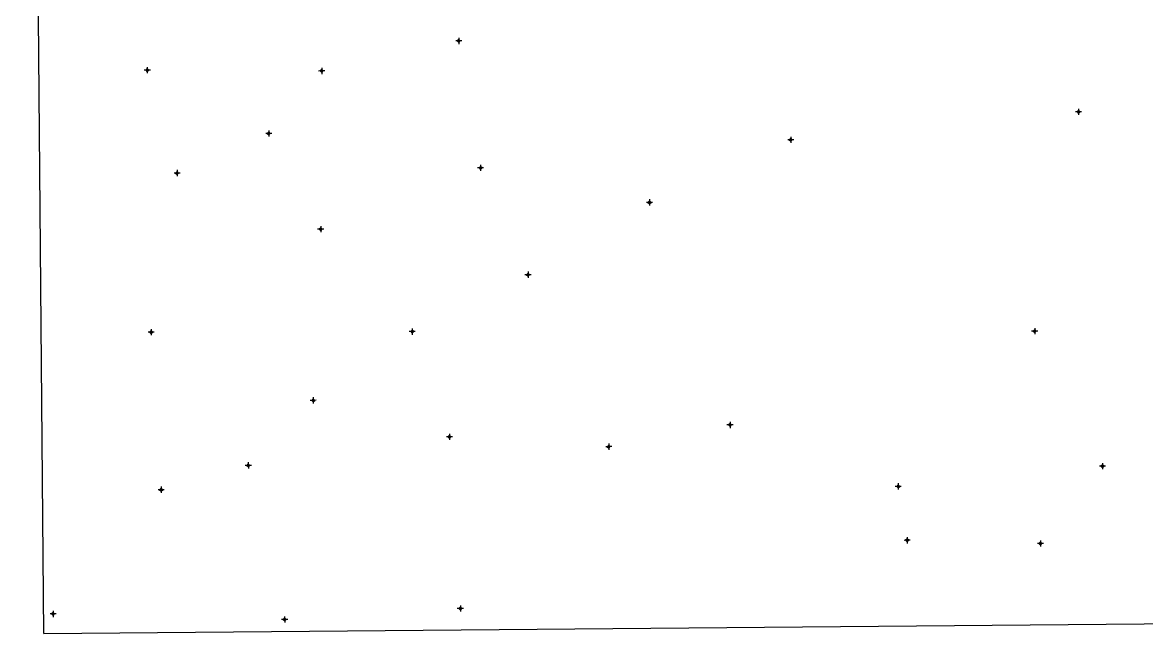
# Model space of a CAD drawing. Extents: x 551068 to 551573, y 1837995 to 1838500.
# Drawn here: x 551068.3 to 551296.2, y 1837995.4 to 1838119.2 of the extents above; entities that cross this region are included whole.
import ezdxf

# ---------------------------------------------------------------- set-up
doc = ezdxf.new("R2010")
doc.units = 0
doc.layers.add('Level 11', color=7, linetype='Continuous')
doc.layers.add('Level 63', color=7, linetype='Continuous')

msp = doc.modelspace()

# ---------------------------------------------------------------- linework, layer by layer
at = {"layer": 'Level 11'}
for p, q in [((551156.43, 1838115.45), (551156.12, 1838115.45)), ((551156.43, 1838115.45), (551156.12, 1838115.45)), ((551156.43, 1838115.45), (551156.12, 1838115.45)), ((551156.74, 1838115.76), (551156.43, 1838115.45)), ((551156.74, 1838115.76), (551156.43, 1838115.45)), ((551156.74, 1838115.76), (551156.43, 1838115.45)), ((551156.43, 1838115.45), (551156.75, 1838115.14)), ((551156.43, 1838115.45), (551156.75, 1838115.14)), ((551156.43, 1838115.45), (551156.75, 1838115.14)), ((551156.74, 1838116.07), (551156.74, 1838115.76)), ((551156.74, 1838116.07), (551156.74, 1838115.76)), ((551156.74, 1838116.07), (551156.74, 1838115.76)), ((551157.05, 1838115.45), (551156.74, 1838115.76)), ((551157.05, 1838115.45), (551156.74, 1838115.76)), ((551157.05, 1838115.45), (551156.74, 1838115.76)), ((551156.75, 1838115.14), (551157.05, 1838115.45)), ((551156.75, 1838115.14), (551157.05, 1838115.45)), ((551156.75, 1838115.14), (551157.05, 1838115.45)), ((551156.75, 1838115.14), (551156.75, 1838114.83)), ((551156.75, 1838115.14), (551156.75, 1838114.83)), ((551156.75, 1838115.14), (551156.75, 1838114.83)), ((551157.36, 1838115.46), (551157.05, 1838115.45)), ((551157.36, 1838115.46), (551157.05, 1838115.45)), ((551157.36, 1838115.46), (551157.05, 1838115.45)), ((551093.29, 1838109.54), (551092.97, 1838109.54)), ((551093.29, 1838109.54), (551092.97, 1838109.54)), ((551093.29, 1838109.54), (551092.97, 1838109.54)), ((551093.6, 1838109.85), (551093.29, 1838109.54)), ((551093.6, 1838109.85), (551093.29, 1838109.54)), ((551093.6, 1838109.85), (551093.29, 1838109.54)), ((551093.29, 1838109.54), (551093.6, 1838109.23)), ((551093.29, 1838109.54), (551093.6, 1838109.23)), ((551093.29, 1838109.54), (551093.6, 1838109.23)), ((551093.6, 1838110.16), (551093.6, 1838109.85)), ((551093.6, 1838110.16), (551093.6, 1838109.85)), ((551093.6, 1838110.16), (551093.6, 1838109.85)), ((551093.91, 1838109.54), (551093.6, 1838109.85)), ((551093.91, 1838109.54), (551093.6, 1838109.85)), ((551093.91, 1838109.54), (551093.6, 1838109.85)), ((551093.6, 1838109.23), (551093.91, 1838109.54)), ((551093.6, 1838109.23), (551093.91, 1838109.54)), ((551093.6, 1838109.23), (551093.91, 1838109.54)), ((551094.23, 1838109.55), (551093.91, 1838109.54)), ((551094.23, 1838109.55), (551093.91, 1838109.54)), ((551094.23, 1838109.55), (551093.91, 1838109.54)), ((551128.65, 1838109.37), (551128.34, 1838109.36)), ((551128.65, 1838109.37), (551128.34, 1838109.36)), ((551128.65, 1838109.37), (551128.34, 1838109.36)), ((551128.96, 1838109.68), (551128.65, 1838109.37)), ((551128.96, 1838109.68), (551128.65, 1838109.37)), ((551128.96, 1838109.68), (551128.65, 1838109.37)), ((551128.65, 1838109.37), (551128.97, 1838109.06)), ((551128.65, 1838109.37), (551128.97, 1838109.06)), ((551128.65, 1838109.37), (551128.97, 1838109.06)), ((551128.96, 1838109.99), (551128.96, 1838109.68)), ((551128.96, 1838109.99), (551128.96, 1838109.68)), ((551128.96, 1838109.99), (551128.96, 1838109.68)), ((551129.27, 1838109.37), (551128.96, 1838109.68)), ((551129.27, 1838109.37), (551128.96, 1838109.68)), ((551129.27, 1838109.37), (551128.96, 1838109.68)), ((551128.97, 1838109.06), (551129.27, 1838109.37)), ((551128.97, 1838109.06), (551129.27, 1838109.37)), ((551128.97, 1838109.06), (551129.27, 1838109.37)), ((551129.58, 1838109.38), (551129.27, 1838109.37)), ((551129.58, 1838109.38), (551129.27, 1838109.37)), ((551129.58, 1838109.38), (551129.27, 1838109.37)), ((551093.6, 1838109.23), (551093.61, 1838108.92)), ((551093.6, 1838109.23), (551093.61, 1838108.92)), ((551093.6, 1838109.23), (551093.61, 1838108.92)), ((551128.97, 1838109.06), (551128.97, 1838108.75)), ((551128.97, 1838109.06), (551128.97, 1838108.75)), ((551128.97, 1838109.06), (551128.97, 1838108.75)), ((551282.07, 1838101.09), (551281.76, 1838101.09)), ((551282.07, 1838101.09), (551281.76, 1838101.09)), ((551282.07, 1838101.09), (551281.76, 1838101.09)), ((551282.38, 1838101.4), (551282.07, 1838101.09)), ((551282.38, 1838101.4), (551282.07, 1838101.09)), ((551282.38, 1838101.4), (551282.07, 1838101.09)), ((551282.07, 1838101.09), (551282.38, 1838100.78)), ((551282.07, 1838101.09), (551282.38, 1838100.78)), ((551282.07, 1838101.09), (551282.38, 1838100.78)), ((551282.37, 1838101.71), (551282.38, 1838101.4)), ((551282.37, 1838101.71), (551282.38, 1838101.4)), ((551282.37, 1838101.71), (551282.38, 1838101.4)), ((551282.69, 1838101.1), (551282.38, 1838101.4)), ((551282.69, 1838101.1), (551282.38, 1838101.4)), ((551282.69, 1838101.1), (551282.38, 1838101.4)), ((551282.38, 1838100.78), (551282.69, 1838101.1)), ((551282.38, 1838100.78), (551282.69, 1838101.1)), ((551282.38, 1838100.78), (551282.69, 1838101.1)), ((551282.38, 1838100.78), (551282.38, 1838100.47)), ((551282.38, 1838100.78), (551282.38, 1838100.47)), ((551282.38, 1838100.78), (551282.38, 1838100.47)), ((551283, 1838101.1), (551282.69, 1838101.1)), ((551283, 1838101.1), (551282.69, 1838101.1)), ((551283, 1838101.1), (551282.69, 1838101.1)), ((551117.93, 1838096.72), (551117.62, 1838096.71)), ((551117.93, 1838096.72), (551117.62, 1838096.71)), ((551117.93, 1838096.72), (551117.62, 1838096.71)), ((551118.23, 1838097.03), (551117.93, 1838096.72)), ((551118.23, 1838097.03), (551117.93, 1838096.72)), ((551118.23, 1838097.03), (551117.93, 1838096.72)), ((551117.93, 1838096.72), (551118.24, 1838096.41)), ((551117.93, 1838096.72), (551118.24, 1838096.41)), ((551117.93, 1838096.72), (551118.24, 1838096.41)), ((551118.23, 1838097.34), (551118.23, 1838097.03)), ((551118.23, 1838097.34), (551118.23, 1838097.03)), ((551118.23, 1838097.34), (551118.23, 1838097.03)), ((551118.55, 1838096.72), (551118.23, 1838097.03)), ((551118.55, 1838096.72), (551118.23, 1838097.03)), ((551118.55, 1838096.72), (551118.23, 1838097.03)), ((551118.24, 1838096.41), (551118.55, 1838096.72)), ((551118.24, 1838096.41), (551118.55, 1838096.72)), ((551118.24, 1838096.41), (551118.55, 1838096.72)), ((551118.24, 1838096.41), (551118.24, 1838096.1)), ((551118.24, 1838096.41), (551118.24, 1838096.1)), ((551118.24, 1838096.41), (551118.24, 1838096.1)), ((551118.86, 1838096.73), (551118.55, 1838096.72)), ((551118.86, 1838096.73), (551118.55, 1838096.72)), ((551118.86, 1838096.73), (551118.55, 1838096.72)), ((551224.04, 1838095.75), (551223.73, 1838095.44)), ((551224.04, 1838095.75), (551223.73, 1838095.44)), ((551224.04, 1838095.75), (551223.73, 1838095.44)), ((551224.04, 1838096.06), (551224.04, 1838095.75)), ((551224.04, 1838096.06), (551224.04, 1838095.75)), ((551224.04, 1838096.06), (551224.04, 1838095.75)), ((551224.35, 1838095.45), (551224.04, 1838095.75)), ((551224.35, 1838095.45), (551224.04, 1838095.75)), ((551224.35, 1838095.45), (551224.04, 1838095.75)), ((551223.73, 1838095.44), (551223.42, 1838095.44)), ((551223.73, 1838095.44), (551223.42, 1838095.44)), ((551223.73, 1838095.44), (551223.42, 1838095.44)), ((551223.73, 1838095.44), (551224.05, 1838095.13)), ((551223.73, 1838095.44), (551224.05, 1838095.13)), ((551223.73, 1838095.44), (551224.05, 1838095.13)), ((551224.05, 1838095.13), (551224.35, 1838095.45)), ((551224.05, 1838095.13), (551224.35, 1838095.45)), ((551224.05, 1838095.13), (551224.35, 1838095.45)), ((551224.05, 1838095.13), (551224.05, 1838094.82)), ((551224.05, 1838095.13), (551224.05, 1838094.82)), ((551224.05, 1838095.13), (551224.05, 1838094.82)), ((551224.66, 1838095.45), (551224.35, 1838095.45)), ((551224.66, 1838095.45), (551224.35, 1838095.45)), ((551224.66, 1838095.45), (551224.35, 1838095.45)), ((551099.65, 1838089), (551099.34, 1838088.69)), ((551099.65, 1838089), (551099.34, 1838088.69)), ((551099.65, 1838089), (551099.34, 1838088.69)), ((551099.65, 1838089.32), (551099.65, 1838089)), ((551099.65, 1838089.32), (551099.65, 1838089)), ((551099.65, 1838089.32), (551099.65, 1838089)), ((551099.96, 1838088.69), (551099.65, 1838089)), ((551099.96, 1838088.69), (551099.65, 1838089)), ((551099.96, 1838088.69), (551099.65, 1838089)), ((551160.86, 1838089.73), (551160.55, 1838089.73)), ((551160.86, 1838089.73), (551160.55, 1838089.73)), ((551160.86, 1838089.73), (551160.55, 1838089.73)), ((551161.16, 1838090.05), (551160.86, 1838089.73)), ((551161.16, 1838090.05), (551160.86, 1838089.73)), ((551161.16, 1838090.05), (551160.86, 1838089.73)), ((551160.86, 1838089.73), (551161.17, 1838089.43)), ((551160.86, 1838089.73), (551161.17, 1838089.43)), ((551160.86, 1838089.73), (551161.17, 1838089.43)), ((551161.16, 1838090.36), (551161.16, 1838090.05)), ((551161.16, 1838090.36), (551161.16, 1838090.05)), ((551161.16, 1838090.36), (551161.16, 1838090.05)), ((551161.48, 1838089.74), (551161.16, 1838090.05)), ((551161.48, 1838089.74), (551161.16, 1838090.05)), ((551161.48, 1838089.74), (551161.16, 1838090.05)), ((551161.17, 1838089.43), (551161.48, 1838089.74)), ((551161.17, 1838089.43), (551161.48, 1838089.74)), ((551161.17, 1838089.43), (551161.48, 1838089.74)), ((551161.17, 1838089.43), (551161.17, 1838089.12)), ((551161.17, 1838089.43), (551161.17, 1838089.12)), ((551161.17, 1838089.43), (551161.17, 1838089.12)), ((551161.79, 1838089.74), (551161.48, 1838089.74)), ((551161.79, 1838089.74), (551161.48, 1838089.74)), ((551161.79, 1838089.74), (551161.48, 1838089.74)), ((551099.34, 1838088.69), (551099.03, 1838088.68)), ((551099.34, 1838088.69), (551099.03, 1838088.68)), ((551099.34, 1838088.69), (551099.03, 1838088.68)), ((551099.34, 1838088.69), (551099.65, 1838088.38)), ((551099.34, 1838088.69), (551099.65, 1838088.38)), ((551099.34, 1838088.69), (551099.65, 1838088.38)), ((551099.65, 1838088.38), (551099.96, 1838088.69)), ((551099.65, 1838088.38), (551099.96, 1838088.69)), ((551099.65, 1838088.38), (551099.96, 1838088.69)), ((551099.65, 1838088.38), (551099.66, 1838088.06)), ((551099.65, 1838088.38), (551099.66, 1838088.06)), ((551099.65, 1838088.38), (551099.66, 1838088.06)), ((551100.27, 1838088.69), (551099.96, 1838088.69)), ((551100.27, 1838088.69), (551099.96, 1838088.69)), ((551100.27, 1838088.69), (551099.96, 1838088.69)), ((551195.1, 1838082.74), (551194.78, 1838082.74)), ((551195.1, 1838082.74), (551194.78, 1838082.74)), ((551195.1, 1838082.74), (551194.78, 1838082.74)), ((551195.41, 1838083.06), (551195.1, 1838082.74)), ((551195.41, 1838083.06), (551195.1, 1838082.74)), ((551195.41, 1838083.06), (551195.1, 1838082.74)), ((551195.1, 1838082.74), (551195.41, 1838082.44)), ((551195.1, 1838082.74), (551195.41, 1838082.44)), ((551195.1, 1838082.74), (551195.41, 1838082.44)), ((551195.4, 1838083.38), (551195.41, 1838083.06)), ((551195.4, 1838083.38), (551195.41, 1838083.06)), ((551195.4, 1838083.38), (551195.41, 1838083.06)), ((551195.72, 1838082.75), (551195.41, 1838083.06)), ((551195.72, 1838082.75), (551195.41, 1838083.06)), ((551195.72, 1838082.75), (551195.41, 1838083.06)), ((551195.41, 1838082.44), (551195.72, 1838082.75)), ((551195.41, 1838082.44), (551195.72, 1838082.75)), ((551195.41, 1838082.44), (551195.72, 1838082.75)), ((551195.41, 1838082.44), (551195.42, 1838082.12)), ((551195.41, 1838082.44), (551195.42, 1838082.12)), ((551195.41, 1838082.44), (551195.42, 1838082.12)), ((551196.04, 1838082.75), (551195.72, 1838082.75)), ((551196.04, 1838082.75), (551195.72, 1838082.75)), ((551196.04, 1838082.75), (551195.72, 1838082.75)), ((551128.77, 1838077.61), (551128.46, 1838077.29)), ((551128.77, 1838077.61), (551128.46, 1838077.29)), ((551128.77, 1838077.61), (551128.46, 1838077.29)), ((551128.77, 1838077.92), (551128.77, 1838077.61)), ((551128.77, 1838077.92), (551128.77, 1838077.61)), ((551128.77, 1838077.92), (551128.77, 1838077.61)), ((551129.08, 1838077.3), (551128.77, 1838077.61)), ((551129.08, 1838077.3), (551128.77, 1838077.61)), ((551129.08, 1838077.3), (551128.77, 1838077.61)), ((551128.46, 1838077.29), (551128.14, 1838077.29)), ((551128.46, 1838077.29), (551128.14, 1838077.29)), ((551128.46, 1838077.29), (551128.14, 1838077.29)), ((551128.46, 1838077.29), (551128.78, 1838076.99)), ((551128.46, 1838077.29), (551128.78, 1838076.99)), ((551128.46, 1838077.29), (551128.78, 1838076.99)), ((551128.78, 1838076.99), (551129.08, 1838077.3)), ((551128.78, 1838076.99), (551129.08, 1838077.3)), ((551128.78, 1838076.99), (551129.08, 1838077.3)), ((551128.78, 1838076.99), (551128.78, 1838076.68)), ((551128.78, 1838076.99), (551128.78, 1838076.68)), ((551128.78, 1838076.99), (551128.78, 1838076.68)), ((551129.4, 1838077.3), (551129.08, 1838077.3)), ((551129.4, 1838077.3), (551129.08, 1838077.3)), ((551129.4, 1838077.3), (551129.08, 1838077.3)), ((551170.8, 1838068.39), (551170.49, 1838068.07)), ((551170.8, 1838068.39), (551170.49, 1838068.07)), ((551170.8, 1838068.39), (551170.49, 1838068.07)), ((551170.8, 1838068.71), (551170.8, 1838068.39)), ((551170.8, 1838068.71), (551170.8, 1838068.39)), ((551170.8, 1838068.71), (551170.8, 1838068.39)), ((551171.11, 1838068.08), (551170.8, 1838068.39)), ((551171.11, 1838068.08), (551170.8, 1838068.39)), ((551171.11, 1838068.08), (551170.8, 1838068.39)), ((551170.49, 1838068.07), (551170.17, 1838068.07)), ((551170.49, 1838068.07), (551170.17, 1838068.07)), ((551170.49, 1838068.07), (551170.17, 1838068.07)), ((551170.49, 1838068.07), (551170.81, 1838067.77)), ((551170.49, 1838068.07), (551170.81, 1838067.77)), ((551170.49, 1838068.07), (551170.81, 1838067.77)), ((551170.81, 1838067.77), (551171.11, 1838068.08)), ((551170.81, 1838067.77), (551171.11, 1838068.08)), ((551170.81, 1838067.77), (551171.11, 1838068.08)), ((551170.81, 1838067.77), (551170.81, 1838067.45)), ((551170.81, 1838067.77), (551170.81, 1838067.45)), ((551170.81, 1838067.77), (551170.81, 1838067.45)), ((551171.43, 1838068.08), (551171.11, 1838068.08)), ((551171.43, 1838068.08), (551171.11, 1838068.08)), ((551171.43, 1838068.08), (551171.11, 1838068.08)), ((551094.39, 1838057.08), (551094.39, 1838056.76)), ((551094.39, 1838057.08), (551094.39, 1838056.76)), ((551094.39, 1838057.08), (551094.39, 1838056.76)), ((551147.32, 1838056.88), (551147.01, 1838056.57)), ((551147.32, 1838056.88), (551147.01, 1838056.57)), ((551147.32, 1838056.88), (551147.01, 1838056.57)), ((551147.32, 1838057.2), (551147.32, 1838056.88)), ((551147.32, 1838057.2), (551147.32, 1838056.88)), ((551147.32, 1838057.2), (551147.32, 1838056.88)), ((551147.63, 1838056.58), (551147.32, 1838056.88)), ((551147.63, 1838056.58), (551147.32, 1838056.88)), ((551147.63, 1838056.58), (551147.32, 1838056.88)), ((551273.5, 1838056.98), (551273.19, 1838056.66)), ((551273.5, 1838056.98), (551273.19, 1838056.66)), ((551273.5, 1838056.98), (551273.19, 1838056.66)), ((551273.49, 1838057.29), (551273.5, 1838056.98)), ((551273.49, 1838057.29), (551273.5, 1838056.98)), ((551273.49, 1838057.29), (551273.5, 1838056.98)), ((551273.81, 1838056.67), (551273.5, 1838056.98)), ((551273.81, 1838056.67), (551273.5, 1838056.98)), ((551273.81, 1838056.67), (551273.5, 1838056.98)), ((551094.08, 1838056.45), (551093.77, 1838056.45)), ((551094.08, 1838056.45), (551093.77, 1838056.45)), ((551094.08, 1838056.45), (551093.77, 1838056.45)), ((551094.39, 1838056.76), (551094.08, 1838056.45)), ((551094.39, 1838056.76), (551094.08, 1838056.45)), ((551094.39, 1838056.76), (551094.08, 1838056.45)), ((551094.08, 1838056.45), (551094.4, 1838056.14)), ((551094.08, 1838056.45), (551094.4, 1838056.14)), ((551094.08, 1838056.45), (551094.4, 1838056.14)), ((551094.7, 1838056.45), (551094.39, 1838056.76)), ((551094.7, 1838056.45), (551094.39, 1838056.76)), ((551094.7, 1838056.45), (551094.39, 1838056.76)), ((551094.4, 1838056.14), (551094.7, 1838056.45)), ((551094.4, 1838056.14), (551094.7, 1838056.45)), ((551094.4, 1838056.14), (551094.7, 1838056.45)), ((551094.4, 1838056.14), (551094.4, 1838055.82)), ((551094.4, 1838056.14), (551094.4, 1838055.82)), ((551094.4, 1838056.14), (551094.4, 1838055.82)), ((551095.01, 1838056.46), (551094.7, 1838056.45)), ((551095.01, 1838056.46), (551094.7, 1838056.45)), ((551095.01, 1838056.46), (551094.7, 1838056.45)), ((551147.01, 1838056.57), (551146.7, 1838056.57)), ((551147.01, 1838056.57), (551146.7, 1838056.57)), ((551147.01, 1838056.57), (551146.7, 1838056.57)), ((551147.01, 1838056.57), (551147.32, 1838056.26)), ((551147.01, 1838056.57), (551147.32, 1838056.26)), ((551147.01, 1838056.57), (551147.32, 1838056.26)), ((551147.32, 1838056.26), (551147.63, 1838056.58)), ((551147.32, 1838056.26), (551147.63, 1838056.58)), ((551147.32, 1838056.26), (551147.63, 1838056.58)), ((551147.32, 1838056.26), (551147.33, 1838055.94)), ((551147.32, 1838056.26), (551147.33, 1838055.94)), ((551147.32, 1838056.26), (551147.33, 1838055.94)), ((551147.94, 1838056.58), (551147.63, 1838056.58)), ((551147.94, 1838056.58), (551147.63, 1838056.58)), ((551147.94, 1838056.58), (551147.63, 1838056.58)), ((551273.19, 1838056.66), (551272.87, 1838056.66)), ((551273.19, 1838056.66), (551272.87, 1838056.66)), ((551273.19, 1838056.66), (551272.87, 1838056.66)), ((551273.19, 1838056.66), (551273.5, 1838056.36)), ((551273.19, 1838056.66), (551273.5, 1838056.36)), ((551273.19, 1838056.66), (551273.5, 1838056.36)), ((551273.5, 1838056.36), (551273.81, 1838056.67)), ((551273.5, 1838056.36), (551273.81, 1838056.67)), ((551273.5, 1838056.36), (551273.81, 1838056.67)), ((551273.5, 1838056.36), (551273.5, 1838056.05)), ((551273.5, 1838056.36), (551273.5, 1838056.05)), ((551273.5, 1838056.36), (551273.5, 1838056.05)), ((551274.13, 1838056.67), (551273.81, 1838056.67)), ((551274.13, 1838056.67), (551273.81, 1838056.67)), ((551274.13, 1838056.67), (551273.81, 1838056.67)), ((551127.23, 1838043.25), (551127.23, 1838042.94)), ((551127.23, 1838043.25), (551127.23, 1838042.94)), ((551127.23, 1838043.25), (551127.23, 1838042.94)), ((551126.93, 1838042.63), (551126.61, 1838042.63)), ((551126.93, 1838042.63), (551126.61, 1838042.63)), ((551126.93, 1838042.63), (551126.61, 1838042.63)), ((551127.23, 1838042.94), (551126.93, 1838042.63)), ((551127.23, 1838042.94), (551126.93, 1838042.63)), ((551127.23, 1838042.94), (551126.93, 1838042.63)), ((551126.93, 1838042.63), (551127.24, 1838042.32)), ((551126.93, 1838042.63), (551127.24, 1838042.32)), ((551126.93, 1838042.63), (551127.24, 1838042.32)), ((551127.55, 1838042.63), (551127.23, 1838042.94)), ((551127.55, 1838042.63), (551127.23, 1838042.94)), ((551127.55, 1838042.63), (551127.23, 1838042.94)), ((551127.24, 1838042.32), (551127.55, 1838042.63)), ((551127.24, 1838042.32), (551127.55, 1838042.63)), ((551127.24, 1838042.32), (551127.55, 1838042.63)), ((551127.24, 1838042.32), (551127.24, 1838042.01)), ((551127.24, 1838042.32), (551127.24, 1838042.01)), ((551127.24, 1838042.32), (551127.24, 1838042.01)), ((551127.87, 1838042.64), (551127.55, 1838042.63)), ((551127.87, 1838042.64), (551127.55, 1838042.63)), ((551127.87, 1838042.64), (551127.55, 1838042.63)), ((551211.43, 1838037.65), (551211.11, 1838037.65)), ((551211.43, 1838037.65), (551211.11, 1838037.65)), ((551211.43, 1838037.65), (551211.11, 1838037.65)), ((551211.74, 1838037.96), (551211.43, 1838037.65)), ((551211.74, 1838037.96), (551211.43, 1838037.65)), ((551211.74, 1838037.96), (551211.43, 1838037.65)), ((551211.43, 1838037.65), (551211.74, 1838037.34)), ((551211.43, 1838037.65), (551211.74, 1838037.34)), ((551211.43, 1838037.65), (551211.74, 1838037.34)), ((551211.74, 1838038.27), (551211.74, 1838037.96)), ((551211.74, 1838038.27), (551211.74, 1838037.96)), ((551211.74, 1838038.27), (551211.74, 1838037.96)), ((551212.05, 1838037.65), (551211.74, 1838037.96)), ((551212.05, 1838037.65), (551211.74, 1838037.96)), ((551212.05, 1838037.65), (551211.74, 1838037.96)), ((551211.74, 1838037.34), (551212.05, 1838037.65)), ((551211.74, 1838037.34), (551212.05, 1838037.65)), ((551211.74, 1838037.34), (551212.05, 1838037.65)), ((551211.74, 1838037.34), (551211.75, 1838037.03)), ((551211.74, 1838037.34), (551211.75, 1838037.03)), ((551211.74, 1838037.34), (551211.75, 1838037.03)), ((551212.37, 1838037.66), (551212.05, 1838037.65)), ((551212.37, 1838037.66), (551212.05, 1838037.65)), ((551212.37, 1838037.66), (551212.05, 1838037.65)), ((551154.55, 1838035.24), (551154.23, 1838035.24)), ((551154.55, 1838035.24), (551154.23, 1838035.24)), ((551154.55, 1838035.24), (551154.23, 1838035.24)), ((551154.85, 1838035.55), (551154.55, 1838035.24)), ((551154.85, 1838035.55), (551154.55, 1838035.24)), ((551154.85, 1838035.55), (551154.55, 1838035.24)), ((551154.55, 1838035.24), (551154.86, 1838034.93)), ((551154.55, 1838035.24), (551154.86, 1838034.93)), ((551154.55, 1838035.24), (551154.86, 1838034.93)), ((551154.85, 1838035.87), (551154.85, 1838035.55)), ((551154.85, 1838035.87), (551154.85, 1838035.55)), ((551154.85, 1838035.87), (551154.85, 1838035.55)), ((551155.17, 1838035.25), (551154.85, 1838035.55)), ((551155.17, 1838035.25), (551154.85, 1838035.55)), ((551155.17, 1838035.25), (551154.85, 1838035.55)), ((551154.86, 1838034.93), (551155.17, 1838035.25)), ((551154.86, 1838034.93), (551155.17, 1838035.25)), ((551154.86, 1838034.93), (551155.17, 1838035.25)), ((551154.86, 1838034.93), (551154.86, 1838034.61)), ((551154.86, 1838034.93), (551154.86, 1838034.61)), ((551154.86, 1838034.93), (551154.86, 1838034.61)), ((551155.49, 1838035.25), (551155.17, 1838035.25)), ((551155.49, 1838035.25), (551155.17, 1838035.25)), ((551155.49, 1838035.25), (551155.17, 1838035.25)), ((551186.85, 1838033.24), (551186.54, 1838033.24)), ((551186.85, 1838033.24), (551186.54, 1838033.24)), ((551186.85, 1838033.24), (551186.54, 1838033.24)), ((551187.16, 1838033.56), (551186.85, 1838033.24)), ((551187.16, 1838033.56), (551186.85, 1838033.24)), ((551187.16, 1838033.56), (551186.85, 1838033.24)), ((551186.85, 1838033.24), (551187.17, 1838032.94)), ((551186.85, 1838033.24), (551187.17, 1838032.94)), ((551186.85, 1838033.24), (551187.17, 1838032.94)), ((551187.16, 1838033.88), (551187.16, 1838033.56)), ((551187.16, 1838033.88), (551187.16, 1838033.56)), ((551187.16, 1838033.88), (551187.16, 1838033.56)), ((551187.47, 1838033.25), (551187.16, 1838033.56)), ((551187.47, 1838033.25), (551187.16, 1838033.56)), ((551187.47, 1838033.25), (551187.16, 1838033.56)), ((551187.17, 1838032.94), (551187.47, 1838033.25)), ((551187.17, 1838032.94), (551187.47, 1838033.25)), ((551187.17, 1838032.94), (551187.47, 1838033.25)), ((551187.17, 1838032.94), (551187.17, 1838032.62)), ((551187.17, 1838032.94), (551187.17, 1838032.62)), ((551187.17, 1838032.94), (551187.17, 1838032.62)), ((551187.79, 1838033.25), (551187.47, 1838033.25)), ((551187.79, 1838033.25), (551187.47, 1838033.25)), ((551187.79, 1838033.25), (551187.47, 1838033.25)), ((551114.09, 1838029.76), (551113.79, 1838029.45)), ((551114.09, 1838029.76), (551113.79, 1838029.45)), ((551114.09, 1838029.76), (551113.79, 1838029.45)), ((551114.09, 1838030.08), (551114.09, 1838029.76)), ((551114.09, 1838030.08), (551114.09, 1838029.76)), ((551114.09, 1838030.08), (551114.09, 1838029.76)), ((551114.41, 1838029.45), (551114.09, 1838029.76)), ((551114.41, 1838029.45), (551114.09, 1838029.76)), ((551114.41, 1838029.45), (551114.09, 1838029.76)), ((551287.23, 1838029.6), (551286.93, 1838029.29)), ((551287.23, 1838029.6), (551286.93, 1838029.29)), ((551287.23, 1838029.6), (551286.93, 1838029.29)), ((551287.23, 1838029.91), (551287.23, 1838029.6)), ((551287.23, 1838029.91), (551287.23, 1838029.6)), ((551287.23, 1838029.91), (551287.23, 1838029.6)), ((551287.55, 1838029.3), (551287.23, 1838029.6)), ((551287.55, 1838029.3), (551287.23, 1838029.6)), ((551287.55, 1838029.3), (551287.23, 1838029.6)), ((551113.79, 1838029.45), (551113.47, 1838029.44)), ((551113.79, 1838029.45), (551113.47, 1838029.44)), ((551113.79, 1838029.45), (551113.47, 1838029.44)), ((551113.79, 1838029.45), (551114.1, 1838029.14)), ((551113.79, 1838029.45), (551114.1, 1838029.14)), ((551113.79, 1838029.45), (551114.1, 1838029.14)), ((551114.1, 1838029.14), (551114.41, 1838029.45)), ((551114.1, 1838029.14), (551114.41, 1838029.45)), ((551114.1, 1838029.14), (551114.41, 1838029.45)), ((551114.1, 1838029.14), (551114.1, 1838028.82)), ((551114.1, 1838029.14), (551114.1, 1838028.82)), ((551114.1, 1838029.14), (551114.1, 1838028.82)), ((551114.73, 1838029.46), (551114.41, 1838029.45)), ((551114.73, 1838029.46), (551114.41, 1838029.45)), ((551114.73, 1838029.46), (551114.41, 1838029.45)), ((551286.93, 1838029.29), (551286.61, 1838029.29)), ((551286.93, 1838029.29), (551286.61, 1838029.29)), ((551286.93, 1838029.29), (551286.61, 1838029.29)), ((551286.93, 1838029.29), (551287.24, 1838028.98)), ((551286.93, 1838029.29), (551287.24, 1838028.98)), ((551286.93, 1838029.29), (551287.24, 1838028.98)), ((551287.24, 1838028.98), (551287.55, 1838029.3)), ((551287.24, 1838028.98), (551287.55, 1838029.3)), ((551287.24, 1838028.98), (551287.55, 1838029.3)), ((551287.24, 1838028.98), (551287.24, 1838028.67)), ((551287.24, 1838028.98), (551287.24, 1838028.67)), ((551287.24, 1838028.98), (551287.24, 1838028.67)), ((551287.86, 1838029.3), (551287.55, 1838029.3)), ((551287.86, 1838029.3), (551287.55, 1838029.3)), ((551287.86, 1838029.3), (551287.55, 1838029.3)), ((551096.42, 1838025.15), (551096.42, 1838024.84)), ((551096.42, 1838025.15), (551096.42, 1838024.84)), ((551096.42, 1838025.15), (551096.42, 1838024.84)), ((551245.52, 1838025.2), (551245.21, 1838025.2)), ((551245.52, 1838025.2), (551245.21, 1838025.2)), ((551245.52, 1838025.2), (551245.21, 1838025.2)), ((551245.83, 1838025.51), (551245.52, 1838025.2)), ((551245.83, 1838025.51), (551245.52, 1838025.2)), ((551245.83, 1838025.51), (551245.52, 1838025.2)), ((551245.52, 1838025.2), (551245.83, 1838024.89)), ((551245.52, 1838025.2), (551245.83, 1838024.89)), ((551245.52, 1838025.2), (551245.83, 1838024.89)), ((551245.83, 1838025.83), (551245.83, 1838025.51)), ((551245.83, 1838025.83), (551245.83, 1838025.51)), ((551245.83, 1838025.83), (551245.83, 1838025.51)), ((551246.14, 1838025.2), (551245.83, 1838025.51)), ((551246.14, 1838025.2), (551245.83, 1838025.51)), ((551246.14, 1838025.2), (551245.83, 1838025.51)), ((551245.83, 1838024.89), (551246.14, 1838025.2)), ((551245.83, 1838024.89), (551246.14, 1838025.2)), ((551245.83, 1838024.89), (551246.14, 1838025.2)), ((551246.45, 1838025.21), (551246.14, 1838025.2)), ((551246.45, 1838025.21), (551246.14, 1838025.2)), ((551246.45, 1838025.21), (551246.14, 1838025.2)), ((551096.11, 1838024.52), (551095.79, 1838024.52)), ((551096.11, 1838024.52), (551095.79, 1838024.52)), ((551096.11, 1838024.52), (551095.79, 1838024.52)), ((551096.42, 1838024.84), (551096.11, 1838024.52)), ((551096.42, 1838024.84), (551096.11, 1838024.52)), ((551096.42, 1838024.84), (551096.11, 1838024.52)), ((551096.11, 1838024.52), (551096.43, 1838024.22)), ((551096.11, 1838024.52), (551096.43, 1838024.22)), ((551096.11, 1838024.52), (551096.43, 1838024.22)), ((551096.73, 1838024.53), (551096.42, 1838024.84)), ((551096.73, 1838024.53), (551096.42, 1838024.84)), ((551096.73, 1838024.53), (551096.42, 1838024.84)), ((551096.43, 1838024.22), (551096.73, 1838024.53)), ((551096.43, 1838024.22), (551096.73, 1838024.53)), ((551096.43, 1838024.22), (551096.73, 1838024.53)), ((551096.43, 1838024.22), (551096.43, 1838023.91)), ((551096.43, 1838024.22), (551096.43, 1838023.91)), ((551096.43, 1838024.22), (551096.43, 1838023.91)), ((551097.05, 1838024.53), (551096.73, 1838024.53)), ((551097.05, 1838024.53), (551096.73, 1838024.53)), ((551097.05, 1838024.53), (551096.73, 1838024.53)), ((551245.83, 1838024.89), (551245.84, 1838024.57)), ((551245.83, 1838024.89), (551245.84, 1838024.57)), ((551245.83, 1838024.89), (551245.84, 1838024.57)), ((551247.33, 1838014.27), (551247.01, 1838014.26)), ((551247.33, 1838014.27), (551247.01, 1838014.26)), ((551247.33, 1838014.27), (551247.01, 1838014.26)), ((551247.63, 1838014.58), (551247.33, 1838014.27)), ((551247.63, 1838014.58), (551247.33, 1838014.27)), ((551247.63, 1838014.58), (551247.33, 1838014.27)), ((551247.33, 1838014.27), (551247.64, 1838013.96)), ((551247.33, 1838014.27), (551247.64, 1838013.96)), ((551247.33, 1838014.27), (551247.64, 1838013.96)), ((551247.63, 1838014.89), (551247.63, 1838014.58)), ((551247.63, 1838014.89), (551247.63, 1838014.58)), ((551247.63, 1838014.89), (551247.63, 1838014.58)), ((551247.95, 1838014.27), (551247.63, 1838014.58)), ((551247.95, 1838014.27), (551247.63, 1838014.58)), ((551247.95, 1838014.27), (551247.63, 1838014.58)), ((551247.64, 1838013.96), (551247.95, 1838014.27)), ((551247.64, 1838013.96), (551247.95, 1838014.27)), ((551247.64, 1838013.96), (551247.95, 1838014.27)), ((551247.64, 1838013.96), (551247.64, 1838013.65)), ((551247.64, 1838013.96), (551247.64, 1838013.65)), ((551247.64, 1838013.96), (551247.64, 1838013.65)), ((551248.27, 1838014.28), (551247.95, 1838014.27)), ((551248.27, 1838014.28), (551247.95, 1838014.27)), ((551248.27, 1838014.28), (551247.95, 1838014.27)), ((551274.36, 1838013.62), (551274.05, 1838013.62)), ((551274.36, 1838013.62), (551274.05, 1838013.62)), ((551274.36, 1838013.62), (551274.05, 1838013.62)), ((551274.66, 1838013.94), (551274.36, 1838013.62)), ((551274.66, 1838013.94), (551274.36, 1838013.62)), ((551274.66, 1838013.94), (551274.36, 1838013.62)), ((551274.36, 1838013.62), (551274.67, 1838013.32)), ((551274.36, 1838013.62), (551274.67, 1838013.32)), ((551274.36, 1838013.62), (551274.67, 1838013.32)), ((551274.66, 1838014.25), (551274.66, 1838013.94)), ((551274.66, 1838014.25), (551274.66, 1838013.94)), ((551274.66, 1838014.25), (551274.66, 1838013.94)), ((551274.97, 1838013.63), (551274.66, 1838013.94)), ((551274.97, 1838013.63), (551274.66, 1838013.94)), ((551274.97, 1838013.63), (551274.66, 1838013.94)), ((551274.67, 1838013.32), (551274.97, 1838013.63)), ((551274.67, 1838013.32), (551274.97, 1838013.63)), ((551274.67, 1838013.32), (551274.97, 1838013.63)), ((551275.28, 1838013.63), (551274.97, 1838013.63)), ((551275.28, 1838013.63), (551274.97, 1838013.63)), ((551275.28, 1838013.63), (551274.97, 1838013.63)), ((551274.67, 1838013.32), (551274.67, 1838013.01)), ((551274.67, 1838013.32), (551274.67, 1838013.01)), ((551274.67, 1838013.32), (551274.67, 1838013.01)), ((551074.51, 1837999.98), (551074.52, 1837999.66)), ((551074.51, 1837999.98), (551074.52, 1837999.66)), ((551074.51, 1837999.98), (551074.52, 1837999.66)), ((551156.77, 1838000.46), (551156.45, 1838000.46)), ((551156.77, 1838000.46), (551156.45, 1838000.46)), ((551156.77, 1838000.46), (551156.45, 1838000.46)), ((551157.08, 1838000.77), (551156.77, 1838000.46)), ((551157.08, 1838000.77), (551156.77, 1838000.46)), ((551157.08, 1838000.77), (551156.77, 1838000.46)), ((551156.77, 1838000.46), (551157.08, 1838000.15)), ((551156.77, 1838000.46), (551157.08, 1838000.15)), ((551156.77, 1838000.46), (551157.08, 1838000.15)), ((551157.07, 1838001.08), (551157.08, 1838000.77)), ((551157.07, 1838001.08), (551157.08, 1838000.77)), ((551157.07, 1838001.08), (551157.08, 1838000.77)), ((551157.39, 1838000.47), (551157.08, 1838000.77)), ((551157.39, 1838000.47), (551157.08, 1838000.77)), ((551157.39, 1838000.47), (551157.08, 1838000.77)), ((551157.08, 1838000.15), (551157.39, 1838000.47)), ((551157.08, 1838000.15), (551157.39, 1838000.47)), ((551157.08, 1838000.15), (551157.39, 1838000.47)), ((551157.08, 1838000.15), (551157.08, 1837999.84)), ((551157.08, 1838000.15), (551157.08, 1837999.84)), ((551157.08, 1838000.15), (551157.08, 1837999.84)), ((551157.71, 1838000.47), (551157.39, 1838000.47)), ((551157.71, 1838000.47), (551157.39, 1838000.47)), ((551157.71, 1838000.47), (551157.39, 1838000.47)), ((551074.21, 1837999.35), (551073.9, 1837999.35)), ((551074.21, 1837999.35), (551073.9, 1837999.35)), ((551074.21, 1837999.35), (551073.9, 1837999.35)), ((551074.52, 1837999.66), (551074.21, 1837999.35)), ((551074.52, 1837999.66), (551074.21, 1837999.35)), ((551074.52, 1837999.66), (551074.21, 1837999.35)), ((551074.21, 1837999.35), (551074.52, 1837999.04)), ((551074.21, 1837999.35), (551074.52, 1837999.04)), ((551074.21, 1837999.35), (551074.52, 1837999.04)), ((551074.83, 1837999.35), (551074.52, 1837999.66)), ((551074.83, 1837999.35), (551074.52, 1837999.66)), ((551074.83, 1837999.35), (551074.52, 1837999.66)), ((551074.52, 1837999.04), (551074.83, 1837999.35)), ((551074.52, 1837999.04), (551074.83, 1837999.35)), ((551074.52, 1837999.04), (551074.83, 1837999.35)), ((551074.52, 1837999.04), (551074.52, 1837998.72)), ((551074.52, 1837999.04), (551074.52, 1837998.72)), ((551074.52, 1837999.04), (551074.52, 1837998.72)), ((551075.14, 1837999.36), (551074.83, 1837999.35)), ((551075.14, 1837999.36), (551074.83, 1837999.35)), ((551075.14, 1837999.36), (551074.83, 1837999.35)), ((551121.15, 1837998.24), (551120.84, 1837998.24)), ((551121.15, 1837998.24), (551120.84, 1837998.24)), ((551121.15, 1837998.24), (551120.84, 1837998.24)), ((551121.45, 1837998.55), (551121.15, 1837998.24)), ((551121.45, 1837998.55), (551121.15, 1837998.24)), ((551121.45, 1837998.55), (551121.15, 1837998.24)), ((551121.15, 1837998.24), (551121.46, 1837997.93)), ((551121.15, 1837998.24), (551121.46, 1837997.93)), ((551121.15, 1837998.24), (551121.46, 1837997.93)), ((551121.45, 1837998.87), (551121.45, 1837998.55)), ((551121.45, 1837998.87), (551121.45, 1837998.55)), ((551121.45, 1837998.87), (551121.45, 1837998.55)), ((551121.77, 1837998.24), (551121.45, 1837998.55)), ((551121.77, 1837998.24), (551121.45, 1837998.55)), ((551121.77, 1837998.24), (551121.45, 1837998.55)), ((551121.46, 1837997.93), (551121.77, 1837998.24)), ((551121.46, 1837997.93), (551121.77, 1837998.24)), ((551121.46, 1837997.93), (551121.77, 1837998.24)), ((551121.46, 1837997.93), (551121.46, 1837997.61)), ((551121.46, 1837997.93), (551121.46, 1837997.61)), ((551121.46, 1837997.93), (551121.46, 1837997.61)), ((551122.08, 1837998.25), (551121.77, 1837998.24)), ((551122.08, 1837998.25), (551121.77, 1837998.24)), ((551122.08, 1837998.25), (551121.77, 1837998.24))]:
    msp.add_line(p, q, dxfattribs=at)
for centre in [(551156.75, 1838115.46), (551156.75, 1838115.46), (551156.75, 1838115.46), (551093.61, 1838109.55), (551093.61, 1838109.55), (551093.61, 1838109.55), (551128.97, 1838109.38), (551128.97, 1838109.38), (551128.97, 1838109.38), (551282.38, 1838101.1), (551282.38, 1838101.1), (551282.38, 1838101.1), (551118.24, 1838096.72), (551118.24, 1838096.72), (551118.24, 1838096.72), (551224.05, 1838095.45), (551224.05, 1838095.45), (551224.05, 1838095.45), (551099.66, 1838088.69), (551099.66, 1838088.69), (551099.66, 1838088.69), (551161.17, 1838089.74), (551161.17, 1838089.74), (551161.17, 1838089.74), (551195.42, 1838082.75), (551195.42, 1838082.75), (551195.42, 1838082.75), (551128.78, 1838077.3), (551128.78, 1838077.3), (551128.78, 1838077.3), (551170.81, 1838068.08), (551170.81, 1838068.08), (551170.81, 1838068.08), (551094.4, 1838056.46), (551094.4, 1838056.46), (551094.4, 1838056.46), (551147.33, 1838056.58), (551147.33, 1838056.58), (551147.33, 1838056.58), (551273.5, 1838056.67), (551273.5, 1838056.67), (551273.5, 1838056.67), (551127.24, 1838042.64), (551127.24, 1838042.64), (551127.24, 1838042.64), (551211.75, 1838037.66), (551211.75, 1838037.66), (551211.75, 1838037.66), (551154.86, 1838035.25), (551154.86, 1838035.25), (551154.86, 1838035.25), (551187.17, 1838033.25), (551187.17, 1838033.25), (551187.17, 1838033.25), (551114.1, 1838029.45), (551114.1, 1838029.45), (551114.1, 1838029.45), (551287.24, 1838029.3), (551287.24, 1838029.3), (551287.24, 1838029.3), (551245.84, 1838025.21), (551245.84, 1838025.21), (551245.84, 1838025.21), (551096.43, 1838024.53), (551096.43, 1838024.53), (551096.43, 1838024.53), (551247.64, 1838014.28), (551247.64, 1838014.28), (551247.64, 1838014.28), (551274.67, 1838013.63), (551274.67, 1838013.63), (551274.67, 1838013.63), (551157.08, 1838000.47), (551157.08, 1838000.47), (551157.08, 1838000.47), (551074.52, 1837999.36), (551074.52, 1837999.36), (551074.52, 1837999.36), (551121.46, 1837998.25), (551121.46, 1837998.25), (551121.46, 1837998.25)]:
    msp.add_circle(centre, 0.075, dxfattribs=at)
at = {"layer": 'Level 63'}
for points in [[(551072.67, 1837995.39), (551068.31, 1838495.23)], [(551072.67, 1837995.39), (551572.51, 1837999.75)]]:
    msp.add_lwpolyline(points, dxfattribs=at)

doc.saveas('drawing.dxf')
